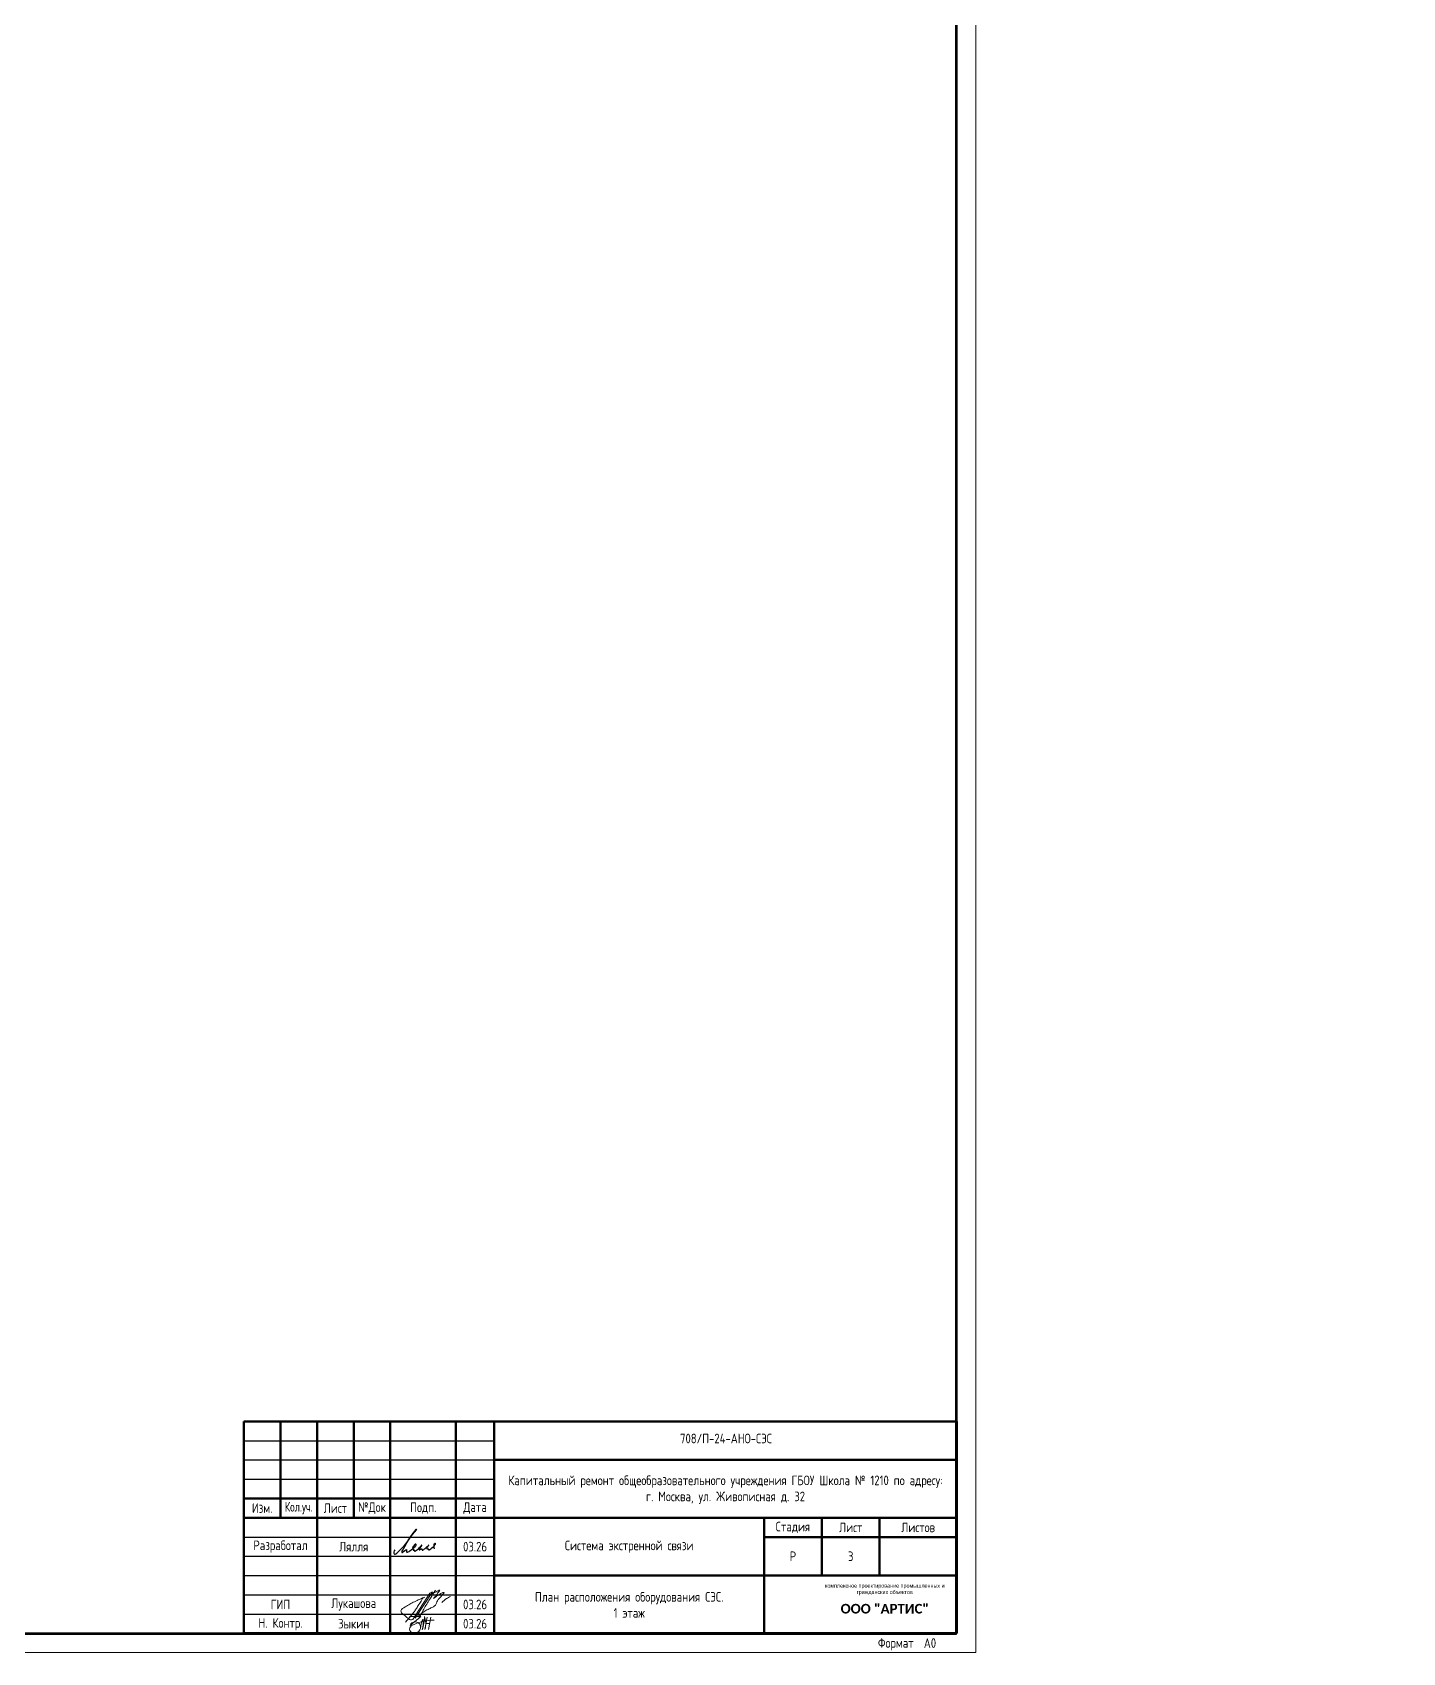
# Model space of a CAD drawing. Header units: millimetres. Extents: x -586848 to 520591, y -385801 to 675781.
# Drawn here: x 20421 to 55984, y -175093 to -133043 of the extents above; entities that cross this region are included whole.
import ezdxf
from ezdxf import colors
from ezdxf.entities.mleader import LeaderData, LeaderLine
from ezdxf.enums import TextEntityAlignment as Align
from ezdxf.math import Vec2, Vec3

# ---------------------------------------------------------------- set-up
doc = ezdxf.new("R2010")
doc.units = ezdxf.units.MM
for name, color, linetype in [('__НАДПИСИ', 7, 'Continuous'), ('СОТ', 7, 'Continuous'), ('стена', 20, 'Continuous')]:
    doc.layers.add(name, color=color, linetype=linetype)
for name, color, linetype, lineweight in [('__ФОРМАТ', 7, 'Continuous', 40), ('RC-Выноски', 7, 'Continuous', 0), ('ОФ_рамка', 8, 'Continuous', 60), ('Подписи', 7, 'Continuous', 13)]:
    doc.layers.add(name, color=color, linetype=linetype, lineweight=lineweight)
doc.layers.add('ОФ_подписи', color=5, linetype='Continuous', lineweight=13, true_color=0x0000ff)
doc.styles.add('GOST 2.304 type A', font='', dxfattribs={"height": 250})
doc.styles.add('ISOCPEUR', font='isocpeur.ttf', dxfattribs={"width": 0.9, "height": 350})
doc.styles.add('RubezhCAD', font='', dxfattribs={"oblique": 10})
doc.styles.add('ГОСТ 2.304', font='')
doc.styles.get('GOST 2.304 type A').set_extended_font_data('GOST 2.304 type A')
doc.styles.get('RubezhCAD').set_extended_font_data('GOST type A')
doc.styles.get('ГОСТ 2.304').set_extended_font_data('GOST 2.304 type A')

# ---------------------------------------------------------------- blocks, each defined once
blk = doc.blocks.new('А0')
at = {"layer": 'ОФ_рамка', "color": 0, "linetype": 'Continuous', "lineweight": 5, "ltscale": 100}
for points in [[(341068, -393717), (341068, -309617)], [(222168, -393717), (341068, -393717)]]:
    blk.add_lwpolyline(points, dxfattribs=at)
at = {"layer": 'ОФ_рамка', "color": 0, "linetype": 'Continuous', "ltscale": 100}
for points in [[(340568, -393217), (340568, -310117)], [(224168, -393217), (340568, -393217)]]:
    blk.add_lwpolyline(points, dxfattribs=at)
at = {"layer": 'ОФ_рамка', "color": 0, "linetype": 'Continuous', "lineweight": 5, "ltscale": 100, "char_height": 250, "attachment_point": 1, "style": 'ГОСТ 2.304'}
for s, insert, width in [('\\fGOST 2.304 type A|b0|i0|c1|p34;\\W1.0000000000;\\T1.0000000000;\\o\\lФормат', (338524, -393342), 1107.32), ('A0', (339716, -393345), 375.36)]:
    blk.add_mtext(s, dxfattribs=dict(at, insert=insert, width=width))
blk = doc.blocks.new('П_Зыкин')
at = {"layer": 'ОФ_подписи', "color": 5, "ltscale": 100, "transparency": 33554687}
for p, q in [((142, 249), (62, -174)), ((102, 37), (218, 37)), ((258, 249), (178, -174))]:
    blk.add_line(p, q, dxfattribs=at)
blk.add_lwpolyline([(-462, 273), (-74, 273), (-446, -30)], dxfattribs=at)
for centre, radius, start, end in [((-271, -94), 186, 314.2393, 159.9348), ((345, -1372), 1523, 88.8758, 117.8788), ((1109, -252), 1204, 158.7593, 174.231), ((-1024, 224), 1068, 337.8144, 2.8859), ((-849, 72), 852, 342.8308, 7.4815), ((-9, 182), 4.48, 8.9691, 155.6551), ((-643, 22), 732, 344.4555, 20.462), ((-318, -169), 151, 108.7568, 173.4251), ((-287, -115), 185, 191.5358, 322.3512)]:
    blk.add_arc(centre, radius, start, end, dxfattribs=at)
blk = doc.blocks.new('П_Лукашова')
at = {"layer": 'ОФ_подписи', "color": 5}
for p, q in [((221, 339), (-221, -339)), ((286, 371), (-156, -307)), ((283, 370), (218, 338))]:
    blk.add_line(p, q, dxfattribs=at)
for points in [[(221, 301), (344, 360), (434, 401), (475, 416), (464, 395), (420, 336), (342, 232), (310, 203), (337, 221), (420, 283), (490, 322), (558, 352), (576, 358), (491, 240), (403, 113), (374, 49), (360, 20)], [(-221, -339), (-276, -344), (-368, -289), (-446, -221), (-505, -166), (-522, -116), (-412, -16), (-295, 56), (-173, 120), (-49, 179), (33, 216), (87, 237), (52, 221), (11, 167), (-59, 51), (-126, -52), (-177, -132), (-256, -231), (-409, -409)], [(360, 20), (294, -18), (203, -65), (91, -124), (-73, -248)], [(366, 415), (236, 213), (85, -37), (-50, -300)], [(530, 102), (646, 199), (748, 254)]]:
    blk.add_spline(points, degree=3, dxfattribs=at)
blk = doc.blocks.new('штамп')
at = {"layer": '__ФОРМАТ', "linetype": 'Continuous', "lineweight": 50}
for p, q in [((531929, 45357), (531929, 50857)), ((531929, 50857), (550429, 50857)), ((532879, 48357), (532879, 50857)), ((533829, 45357), (533829, 50857)), ((534779, 48357), (534779, 50857)), ((535729, 45357), (535729, 50857)), ((537429, 45357), (537429, 50857)), ((538429, 45357), (538429, 50857)), ((550429, 45357), (550429, 50857)), ((538429, 49857), (550429, 49857)), ((531929, 48857), (538429, 48857)), ((531929, 48357), (550429, 48357)), ((545429, 45357), (545429, 48357)), ((546929, 46857), (546929, 48357)), ((548429, 46857), (548429, 48357)), ((545429, 47857), (550429, 47857)), ((538429, 46857), (550429, 46857)), ((531929, 45357), (550429, 45357))]:
    blk.add_line(p, q, dxfattribs=at)
at = {"layer": '__ФОРМАТ', "linetype": 'Continuous', "lineweight": -2}
for p, q in [((531929, 50357), (538429, 50357)), ((531929, 49857), (538429, 49857)), ((531929, 49357), (538429, 49357)), ((531929, 48857), (538429, 48857)), ((531929, 47857), (538429, 47857)), ((531929, 47357), (538429, 47357)), ((531929, 46857), (538429, 46857)), ((538429, 46857), (550429, 46857)), ((531929, 46357), (538429, 46357)), ((531929, 45857), (538429, 45857))]:
    blk.add_line(p, q, dxfattribs=at)
at = {"layer": 'Подписи', "color": 5, "lineweight": 25}
blk.add_lwpolyline([(535847, 47525), (535833, 47500), (535823, 47461), (535824, 47440), (535829, 47423), (535840, 47414), (535857, 47413), (535876, 47421), (535897, 47435), (535917, 47454), (536005, 47539), (536088, 47624), (536142, 47690), (536203, 47776), (536266, 47874), (536323, 47953), (536362, 48009), (536395, 48059), (536405, 48060), (536397, 48045), (536295, 47925), (536205, 47790), (536095, 47603), (536059, 47544), (536038, 47506), (536029, 47485), (536027, 47473), (536027, 47462), (536031, 47457), (536037, 47454), (536045, 47456), (536057, 47466), (536072, 47479), (536107, 47506), (536133, 47525), (536147, 47532), (536152, 47532), (536153, 47529), (536150, 47520), (536147, 47504), (536146, 47491), (536148, 47479), (536150, 47471), (536157, 47465), (536166, 47462), (536178, 47464), (536189, 47469), (536215, 47480), (536240, 47498), (536281, 47529), (536306, 47550), (536324, 47567), (536342, 47582), (536372, 47609), (536388, 47629), (536397, 47646), (536399, 47657), (536398, 47666), (536393, 47671), (536383, 47671), (536372, 47667), (536356, 47653), (536336, 47632), (536323, 47612), (536313, 47599), (536309, 47587), (536310, 47579), (536315, 47575), (536326, 47579), (536335, 47585), (536344, 47592), (536348, 47595), (536352, 47596), (536354, 47595), (536355, 47592), (536349, 47583), (536342, 47575), (536334, 47561), (536326, 47547), (536322, 47538), (536320, 47531), (536321, 47523), (536325, 47519), (536328, 47519), (536333, 47524), (536338, 47527), (536344, 47526), (536346, 47520), (536351, 47508), (536355, 47498), (536359, 47493), (536366, 47491), (536375, 47491), (536385, 47497), (536412, 47513), (536436, 47532), (536466, 47559), (536491, 47583), (536517, 47607), (536529, 47621), (536545, 47642), (536547, 47643), (536546, 47644), (536543, 47644), (536541, 47642), (536538, 47637), (536499, 47577), (536491, 47558), (536482, 47544), (536480, 47535), (536479, 47529), (536481, 47524), (536483, 47522), (536489, 47523), (536494, 47526), (536502, 47532), (536512, 47539), (536522, 47544), (536530, 47548), (536541, 47549), (536547, 47546), (536550, 47541), (536551, 47531), (536552, 47525), (536553, 47521), (536558, 47517), (536562, 47515), (536568, 47515), (536575, 47517), (536583, 47523), (536596, 47533), (536617, 47547), (536636, 47561), (536659, 47583), (536688, 47609), (536702, 47620), (536713, 47630), (536721, 47636), (536727, 47641), (536727, 47643), (536726, 47644), (536723, 47643), (536720, 47638), (536715, 47629), (536693, 47594), (536681, 47575), (536676, 47566), (536674, 47557), (536677, 47551), (536679, 47547), (536684, 47546), (536689, 47549), (536695, 47552), (536700, 47554), (536709, 47554), (536716, 47551), (536717, 47545), (536719, 47535), (536721, 47527), (536725, 47524), (536731, 47520), (536741, 47523), (536747, 47528), (536757, 47534), (536779, 47550), (536809, 47572), (536842, 47600), (536865, 47623), (536880, 47642), (536895, 47664), (536899, 47675), (536901, 47684), (536898, 47689), (536891, 47693), (536881, 47689), (536873, 47682), (536862, 47668), (536856, 47654), (536855, 47638), (536856, 47622), (536856, 47598), (536858, 47583), (536860, 47572), (536864, 47560), (536871, 47551)], dxfattribs=at)
at = {"layer": 'ОФ_подписи'}
for name, p, xscale, yscale, zscale in [('П_Лукашова', (536533, 46057), 1.010226427429054, 1.010226427429054, 1.010226427429054), ('П_Зыкин', (536581, 45585), 0.7621923841183493, 0.7621923841183493, 0.7621923841183493)]:
    blk.add_blockref(name, p, dxfattribs=dict(at, xscale=xscale, yscale=yscale, zscale=zscale))
at = {"transparency": 33554687, "attachment_point": 5, "style": 'ГОСТ 2.304'}
for s, insert, char_height, width in [('{\\fArial|b0|i0|c204|p34;комплексное проектирование промышленных и гражданских объектов}', (548563, 46495), 100, 3372.21), ('{\\fCorbel Light|b1|i0|c204|p34;ООО "АРТИС"}', (548563, 45995), 250, 4171.2)]:
    blk.add_mtext(s, dxfattribs=dict(at, insert=insert, char_height=char_height, width=width))
at = {"layer": '__НАДПИСИ', "lineweight": 9, "ltscale": 2, "style": 'ISOCPEUR', "flags": 1}
blk.add_attdef('NOTATION', (548864, 51134), '', height=250, dxfattribs=at)
at = {"layer": '__НАДПИСИ', "lineweight": 9, "ltscale": 2, "style": 'RubezhCAD', "oblique": 10}
blk.add_attdef('SHEET', text='', height=250, dxfattribs=at).set_placement((547679, 47357), align=Align.MIDDLE_CENTER)
at = {"layer": '__ФОРМАТ', "color": 7, "linetype": 'Continuous', "lineweight": 20, "char_height": 250, "attachment_point": 5, "style": 'GOST 2.304 type A'}
for s, insert, width in [('Капитальный ремонт общеобразовательного учреждения ГБОУ Школа № 1210 по адресу:      \\Pг. Москва, ул. Живописная д. 32', (544429, 49085), 12000), ('\\pi-7.5,l7.5,t7.5;{\\W0.9;\\C256;Кол.уч.}', (533354, 48607), 950)]:
    blk.add_mtext(s, dxfattribs=dict(at, insert=insert, width=width))
at = {"layer": '__ФОРМАТ', "color": 7, "linetype": 'Continuous', "lineweight": 20, "char_height": 250, "attachment_point": 5, "line_spacing_factor": 1.2, "style": 'GOST 2.304 type A'}
for s, insert, width in [('\\pi-7.5,l7.5,t7.5;{\\C256;Изм.}', (532404, 48607), 950), ('\\pi-7.5,l7.5,t7.5;{\\C256;Лист}', (534304, 48607), 950), ('\\pi-7.5,l7.5,t7.5;{\\C256;№Док}', (535254, 48607), 950), ('\\pi-7.5,l7.5,t7.5;{\\C256;Подп.}', (536584, 48607), 1710.72), ('\\pi-7.5,l7.5,t7.5;{\\C256;Дата}', (537929, 48607), 1000), ('\\pi-7.5,l7.5,t7.5;{\\C256;Стадия}', (546179, 48107), 1500), ('\\pi-7.5,l7.5,t7.5;{\\C256;Лист}', (547679, 48107), 1500), ('\\pi-7.5,l7.5,t7.5;{\\C256;Листов}', (549429, 48107), 2000), ('\\pi-7.5,l7.5,t7.5;{\\C256;Разработал}', (532879, 47607), 1900), ('{\\C256;Лялля}', (534779, 47607), 1900), ('{\\C256;03.26}', (537929, 47607), 1000), ('\\pi-750,l750,t750;{\\C256;Р}', (546179, 47357), 1500), ('{\\C256;Лукашова}', (534779, 46107), 1900), ('\\pi-7.5,l7.5,t7.5;{\\C256;ГИП}', (532879, 46107), 1900), ('{\\C256;03.26}', (537929, 46107), 1000), ('{\\C256;Н. Контр. }', (532879, 45592), 1900), ('\\pi-750,l750,t750;{\\C256;Зыкин}', (534779, 45607), 1900), ('{\\C256;03.26}', (537929, 45607), 1000)]:
    blk.add_mtext(s, dxfattribs=dict(at, insert=insert, width=width))
at = {"layer": '__ФОРМАТ', "color": 7, "linetype": 'Continuous', "lineweight": 20, "insert": (541929, 47427), "char_height": 250, "attachment_point": 5, "line_spacing_factor": 0.85, "style": 'GOST 2.304 type A'}
blk.add_mtext('Система экстренной связи \\P ', dxfattribs=at)
at = {"layer": 'стена', "color": 18, "true_color": 0x000000, "insert": (543249, 50539), "char_height": 250, "width": 3851.47, "attachment_point": 1, "style": 'GOST 2.304 type A'}
blk.add_mtext('708/П-24-АНО-СЭС', dxfattribs=at)

msp = doc.modelspace()

# ---------------------------------------------------------------- block references
at = {"layer": 'ОФ_рамка', "color": 0, "lineweight": -2}
msp.add_blockref('А0', (-296158.2, 218623.8), dxfattribs=at)
at = {"layer": 'СОТ'}
msp.add_blockref('штамп', (-506018.7, -219950), dxfattribs=at)

# ---------------------------------------------------------------- texts
at = {"layer": 'СОТ', "char_height": 250, "attachment_point": 5, "style": 'GOST 2.304 type A'}
for s, insert, width in [('3', (41659.9, -172593), 1500), ('План расположения оборудования СЭС.\\P1 этаж', (35909.9, -173854.7), 7000)]:
    msp.add_mtext(s, dxfattribs=dict(at, insert=insert, width=width))

# ---------------------------------------------------------------- leaders
at = {"layer": 'RC-Выноски', "linetype": 'Continuous', "ltscale": 15}
ml = msp.add_multileader_mtext('Standard', dxfattribs=at)
ml.set_content('{\\H0.91667x;РЦ1.1 -  U/UTP Cat.5e 4x2x0.52 нг(А)-LSLTx} ', color=256, style='RubezhCAD')
ml.set_leader_properties()
ml.build(insert=Vec2(0, 0))
ml.multileader.update_dxf_attribs({"has_text_frame": 1, "text_left_attachment_type": 6, "text_right_attachment_type": 6, "dogleg_length": 2, "arrow_head_size": 400, "scale": 100})
ctx = ml.context
ctx.base_point, ctx.scale, ctx.char_height, ctx.arrow_head_size, ctx.landing_gap_size, ctx.plane_origin = Vec3(-10083.4, -146592), 100, 250, 400, 100, Vec3(-544965.2, -182666.5)
ctx.left_attachment, ctx.right_attachment = 6, 6
notes = []
notes.append((ctx, [(0, (1, 1, 0), (-10283.4, -146592), (1, 0), 200, [(0, [(-11212.6, -145196.4)], 0, [])])]))
ctx.mtext.insert, ctx.mtext.width, ctx.mtext.flow_direction = Vec3(-9983.4, -146296.1), 3715.166, 5
ml = msp.add_multileader_mtext('Standard', dxfattribs=at)
ml.set_content('{\\H0.91667x;РЦ2..12 - }КПСВВнг(А)-LSLTx 1x2x1,0', color=256, style='RubezhCAD')
ml.set_leader_properties()
ml.build(insert=Vec2(0, 0))
ml.multileader.update_dxf_attribs({"has_text_frame": 1, "text_left_attachment_type": 6, "text_right_attachment_type": 6, "dogleg_length": 2, "arrow_head_size": 400, "scale": 100})
ctx = ml.context
ctx.base_point, ctx.scale, ctx.char_height, ctx.arrow_head_size, ctx.landing_gap_size, ctx.plane_origin = Vec3(-18881.5, -147617.5), 100, 250, 400, 100, Vec3(-546509.7, -186334)
ctx.left_attachment, ctx.right_attachment = 6, 6
notes.append((ctx, [(0, (1, 1, 0), (-19081.5, -147617.5), (1, 0), 200, [(0, [(-20066.5, -148864)], 0, [])])]))
ctx.mtext.insert, ctx.mtext.width, ctx.mtext.flow_direction = Vec3(-18781.5, -147317.5), 5324.915, 5
ml = msp.add_multileader_mtext('Standard', dxfattribs=at)
ml.set_content('{\\H0.91667x;РЦ1 - }КПСВВнг(А)-LSLTx 1x2x1,0', color=256, style='RubezhCAD')
ml.set_leader_properties()
ml.build(insert=Vec2(0, 0))
ml.multileader.update_dxf_attribs({"has_text_frame": 1, "text_left_attachment_type": 6, "text_right_attachment_type": 6, "dogleg_length": 2, "arrow_head_size": 400, "scale": 100})
ctx = ml.context
ctx.base_point, ctx.scale, ctx.char_height, ctx.arrow_head_size, ctx.landing_gap_size, ctx.plane_origin = Vec3(-17252.7, -148996.9), 100, 250, 400, 100, Vec3(-544946.4, -187713.4)
ctx.left_attachment, ctx.right_attachment = 6, 6
notes.append((ctx, [(0, (1, 1, 0), (-17452.7, -148996.9), (1, 0), 200, [(0, [(-19502.4, -151339.4)], 0, [])])]))
ctx.mtext.insert, ctx.mtext.width, ctx.mtext.flow_direction = Vec3(-17152.7, -148696.9), 5324.915, 5
for ctx, leaders in notes:
    for number, flags, end, landing, length, lines in leaders:
        leader = LeaderData()
        leader.index, (leader.has_last_leader_line, leader.has_dogleg_vector, leader.attachment_direction) = number, flags
        leader.last_leader_point, leader.dogleg_vector, leader.dogleg_length = Vec3(end), Vec3(landing), length
        for number, points, colour, breaks in lines:
            line = LeaderLine()
            line.index, line.vertices, line.color, line.breaks = number, Vec3.list(points), colors.encode_raw_color(colour), breaks
            leader.lines.append(line)
        ctx.leaders.append(leader)

doc.saveas('drawing.dxf')
